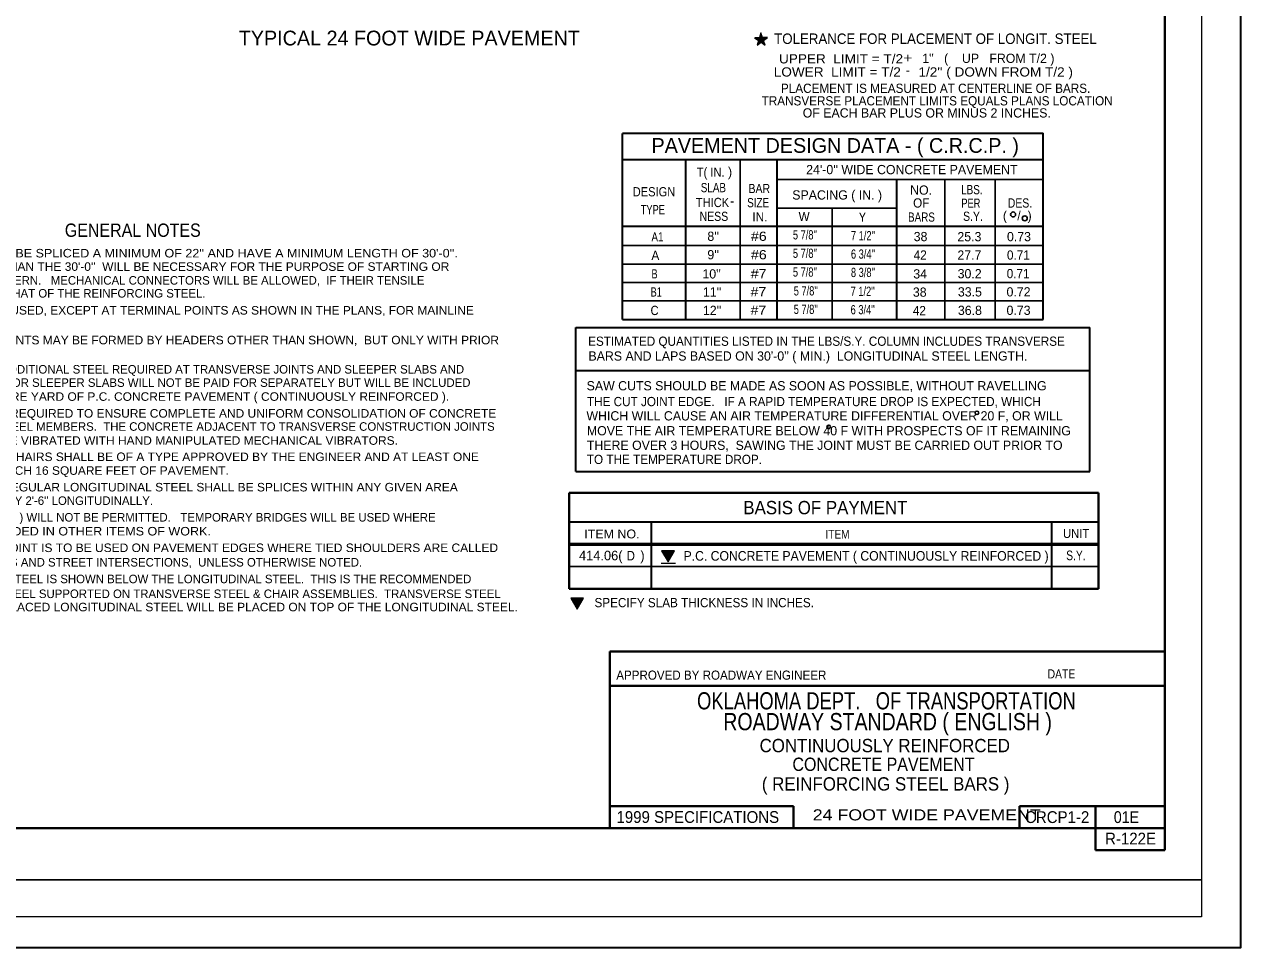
# Model space of a CAD drawing. Extents: x 34107 to 34476, y -21997 to -21727.
# Drawn here: x 34311.6 to 34476.4, y -21997.5 to -21872.4 of the extents above; entities that cross this region are included whole.
import ezdxf

# ---------------------------------------------------------------- set-up
doc = ezdxf.new("R2010")
doc.units = 0
doc.header["$LTSCALE"] = 0.5
doc.layers.add('1', color=7, linetype='Continuous', lineweight=25)

msp = doc.modelspace()

# ---------------------------------------------------------------- hatches: boundary and pattern name
at = {"layer": '1'}
for points in [[(34398.7924, -21945.2321), (34399.6621, -21943.7257), (34397.9228, -21943.7257)], [(34386.4829, -21951.6535), (34387.3526, -21950.1471), (34385.6133, -21950.1471)]]:
    msp.add_hatch(color=256, dxfattribs=at).paths.add_polyline_path(points)

# ---------------------------------------------------------------- linework, layer by layer
at = {"layer": '1', "lineweight": 13}
for p, q in [((34411.3538, -21873.7002), (34411.4105, -21873.7002)), ((34411.3654, -21873.6631), (34411.3979, -21873.6631)), ((34411.3783, -21873.6217), (34411.384, -21873.6217)), ((34410.5409, -21874.2617), (34412.2078, -21874.2617)), ((34410.5875, -21874.2948), (34412.1634, -21874.2948)), ((34410.6402, -21874.3319), (34412.1135, -21874.3319)), ((34410.6867, -21874.3648), (34412.0692, -21874.3648)), ((34410.7333, -21874.3979), (34412.0247, -21874.3979)), ((34410.7799, -21874.4309), (34411.9804, -21874.4309)), ((34410.8267, -21874.464), (34411.9359, -21874.464)), ((34410.87, -21875.2485), (34410.8814, -21875.2485)), ((34410.8733, -21874.497), (34411.8915, -21874.497)), ((34410.8817, -21875.2113), (34410.9313, -21875.2113)), ((34410.8919, -21875.1783), (34410.9757, -21875.1783)), ((34410.9023, -21875.1452), (34411.0201, -21875.1452)), ((34410.9126, -21875.1123), (34411.0645, -21875.1123)), ((34410.9242, -21875.0751), (34411.1145, -21875.0751)), ((34410.9317, -21874.5382), (34411.836, -21874.5382)), ((34410.9358, -21875.0379), (34411.1645, -21875.0379)), ((34410.9487, -21874.9966), (34411.22, -21874.9966)), ((34410.9616, -21874.9553), (34411.2754, -21874.9553)), ((34410.972, -21874.9222), (34411.3198, -21874.9222)), ((34410.9823, -21874.8892), (34411.3643, -21874.8892)), ((34410.99, -21874.5796), (34411.7804, -21874.5796)), ((34410.9926, -21874.8563), (34411.8009, -21874.8563)), ((34411.0028, -21874.8232), (34411.7897, -21874.8232)), ((34411.0133, -21874.7902), (34411.7787, -21874.7902)), ((34411.0248, -21874.753), (34411.766, -21874.753)), ((34411.0352, -21874.7201), (34411.7549, -21874.7201)), ((34411.0425, -21874.6168), (34411.7305, -21874.6168)), ((34411.0456, -21874.687), (34411.7438, -21874.687)), ((34411.0558, -21874.654), (34411.7326, -21874.654)), ((34411.1887, -21874.2287), (34411.589, -21874.2287)), ((34411.199, -21874.1957), (34411.5779, -21874.1957)), ((34411.2106, -21874.1585), (34411.5652, -21874.1585)), ((34411.2222, -21874.1214), (34411.5527, -21874.1214)), ((34411.2352, -21874.08), (34411.5388, -21874.08)), ((34411.248, -21874.0387), (34411.5248, -21874.0387)), ((34411.2583, -21874.0057), (34411.5137, -21874.0057)), ((34411.2687, -21873.9726), (34411.5025, -21873.9726)), ((34411.279, -21873.9397), (34411.4913, -21873.9397)), ((34411.2893, -21873.9066), (34411.4803, -21873.9066)), ((34411.2997, -21873.8736), (34411.4691, -21873.8736)), ((34411.3112, -21873.8364), (34411.4565, -21873.8364)), ((34411.3215, -21873.8035), (34411.4453, -21873.8035)), ((34411.3319, -21873.7704), (34411.4342, -21873.7704)), ((34411.3423, -21873.7374), (34411.4231, -21873.7374)), ((34411.4271, -21874.8892), (34411.812, -21874.8892)), ((34411.4737, -21874.9222), (34411.8232, -21874.9222)), ((34411.5205, -21874.9553), (34411.8343, -21874.9553)), ((34411.5788, -21874.9966), (34411.8483, -21874.9966)), ((34411.6371, -21875.0379), (34411.8622, -21875.0379)), ((34411.6894, -21875.0751), (34411.8748, -21875.0751)), ((34411.7222, -21874.623), (34412.2505, -21874.23)), ((34411.742, -21875.1123), (34411.8872, -21875.1123)), ((34411.7887, -21875.1452), (34411.8985, -21875.1452)), ((34411.8352, -21875.1783), (34411.9097, -21875.1783)), ((34411.8818, -21875.2113), (34411.9208, -21875.2113)), ((34397.8497, -21945.4164), (34399.7968, -21945.4164))]:
    msp.add_line(p, q, dxfattribs=at)
at = {"layer": '1', "lineweight": 35}
for p, q in [((34392.5984, -21912.4057), (34392.5984, -21887.2036)), ((34392.5992, -21887.1823), (34449.6257, -21887.1823)), ((34449.6257, -21912.4057), (34449.6257, -21887.1823)), ((34392.5984, -21890.7472), (34449.6257, -21890.7472)), ((34401.1914, -21912.4057), (34401.1914, -21890.7472)), ((34413.5524, -21912.4057), (34413.5524, -21890.7472)), ((34429.7975, -21912.4057), (34429.7975, -21893.4676)), ((34392.5984, -21899.7642), (34449.6257, -21899.7642)), ((34392.5984, -21912.4057), (34449.6257, -21912.4057)), ((34386.2958, -21913.5099), (34455.9452, -21913.5099)), ((34386.2958, -21933.0076), (34386.2958, -21913.5099)), ((34455.9452, -21933.0076), (34455.9452, -21913.5099)), ((34386.2958, -21919.328), (34455.9452, -21919.328)), ((34386.2958, -21933.0076), (34455.9452, -21933.0076)), ((34457.1043, -21939.8702), (34385.3942, -21939.8702)), ((34396.4863, -21939.9496), (34396.4863, -21948.8702)), ((34450.7514, -21940.0192), (34450.7514, -21948.8702))]:
    msp.add_line(p, q, dxfattribs=at)
at = {"layer": '1'}
for p, q in [((34408.5618, -21912.4057), (34408.5618, -21890.7472)), ((34413.6504, -21893.4676), (34449.6928, -21893.4676)), ((34436.2962, -21912.4057), (34436.2962, -21893.4676)), ((34443.1315, -21912.4057), (34443.1315, -21893.4676)), ((34413.5729, -21897.3183), (34429.8646, -21897.3183)), ((34421.0218, -21912.4057), (34421.0218, -21897.3183)), ((34392.5984, -21902.4081), (34449.6257, -21902.4081)), ((34392.5984, -21904.9057), (34449.6257, -21904.9057)), ((34392.5984, -21907.4057), (34449.6257, -21907.4057)), ((34392.5984, -21909.9057), (34449.6257, -21909.9057)), ((34385.3942, -21942.7702), (34457.1043, -21942.7702)), ((34385.3942, -21942.9702), (34457.1043, -21942.9702)), ((34385.3942, -21945.8702), (34457.1043, -21945.8702))]:
    msp.add_line(p, q, dxfattribs=at)
at = {"layer": '1', "lineweight": 40}
for p, q in [((34385.3942, -21935.8702), (34457.1043, -21935.8702)), ((34385.3942, -21935.8702), (34385.3942, -21948.8702)), ((34457.1043, -21935.8702), (34457.1043, -21948.8702)), ((34457.1043, -21948.8702), (34385.3942, -21948.8702)), ((34390.9003, -21957.398), (34390.9003, -21981.2912)), ((34466.0791, -21957.398), (34390.9003, -21957.398)), ((34390.9003, -21962.0455), (34466.0791, -21962.0455)), ((34390.9003, -21978.3122), (34415.7749, -21978.3122)), ((34415.7749, -21981.2912), (34415.7749, -21978.3122)), ((34446.3987, -21981.2912), (34446.3987, -21978.3122)), ((34446.3987, -21978.3122), (34466.0791, -21978.3122)), ((34456.7262, -21984.27), (34456.7262, -21978.3122)), ((34466.0791, -21984.27), (34466.0791, -21981.2912)), ((34456.7262, -21984.27), (34466.0791, -21984.27))]:
    msp.add_line(p, q, dxfattribs=at)
at = {"layer": '1', "lineweight": 35}
msp.add_lwpolyline([(34106.7014, -21997.4869), (34476.373, -21997.4869), (34476.373, -21727.2399), (34106.7014, -21727.2399)], close=True, dxfattribs=at)
at = {"layer": '1', "lineweight": 13}
for points in [[(34471.0532, -21993.3173), (34111.0533, -21993.3173), (34111.0533, -21763.3175), (34471.0532, -21763.3175)], [(34398.7924, -21945.2321), (34399.6621, -21943.7257), (34397.9228, -21943.7257)], [(34386.4829, -21951.6535), (34387.3526, -21950.1471), (34385.6133, -21950.1471)]]:
    msp.add_lwpolyline(points, close=True, dxfattribs=at)
at = {"layer": '1'}
msp.add_lwpolyline([(34471.0791, -21768.2913), (34126.0792, -21768.2913), (34126.0792, -21988.2912), (34471.0532, -21988.2912)], dxfattribs=at)
at = {"layer": '1', "lineweight": 40}
msp.add_lwpolyline([(34140.6042, -21981.2803), (34140.6182, -21776.2912), (34466.0791, -21776.2913), (34466.0791, -21981.2912), (34140.5294, -21981.2912)], dxfattribs=at)
at = {"layer": '1', "lineweight": 13}
for points in [[(34411.3811, -21873.6128), (34411.1842, -21874.2427), (34410.5258, -21874.2505)], [(34412.2508, -21874.23), (34411.5921, -21874.2378), (34411.3811, -21873.6132)], [(34410.5252, -21874.2505), (34411.0629, -21874.6313), (34410.8663, -21875.2602)], [(34410.8657, -21875.2602), (34411.3949, -21874.8664), (34411.933, -21875.2475), (34411.7222, -21874.623)]]:
    msp.add_lwpolyline(points, dxfattribs=at)
at = {"layer": '1'}
for centre, radius in [((34445.5398, -21898.1914), 0.3353), ((34447.1174, -21898.7131), 0.3353), ((34440.6386, -21925.0552), 0.2454), ((34420.5554, -21926.9632), 0.2454)]:
    msp.add_circle(centre, radius, dxfattribs=at)

# ---------------------------------------------------------------- texts
for s, height, p in [('TYPICAL 24 FOOT WIDE PAVEMENT', 2, (34340.6294, -21875.2996)), ("1''   (    UP   FROM T/2 )", 1.25, (34433.2303, -21877.6655)), ('-', 1.25, (34430.9834, -21879.2823)), ('OF EACH BAR PLUS OR MINUS 2 INCHES.', 1.25, (34417.0342, -21885.0593)), ('PAVEMENT DESIGN DATA - ( C.R.C.P. )', 2, (34396.5496, -21889.8449)), (')', 1.25, (34406.9105, -21893.0427)), ("24'-0'' WIDE CONCRETE PAVEMENT", 1.25, (34417.5056, -21892.7353)), ('SPACING ( IN. )', 1.25, (34415.6196, -21896.1687)), ('NO.', 1.25, (34431.5884, -21895.5115)), ('-', 1.25, (34407.2157, -21896.9816)), ('(   /  )', 1.25, (34444.157, -21898.9797)), ("8''", 1.25, (34404.119, -21901.768)), ('38', 1.25, (34432.0717, -21901.8072)), ('25.3', 1.25, (34437.9926, -21901.8182)), ('0.73', 1.25, (34444.7082, -21901.8157)), ("9''", 1.25, (34404.119, -21904.2657)), ('27.7', 1.25, (34437.9926, -21904.3158)), ('ENDING THE STAGGERED LAP PATTERN.   MECHANICAL CONNECTORS WILL BE ALLOWED,  IF THEIR TENSILE ', 1.155, (34282.8023, -21907.6917)), ("10''", 1.25, (34403.4455, -21906.8623)), ('34', 1.25, (34432.0199, -21906.8602)), ('30.2', 1.25, (34438.0257, -21906.8358)), ('STRENGTH EQUALS OR EXCEEDS THAT OF THE REINFORCING STEEL.', 1.155, (34282.8319, -21909.4452)), ("11''", 1.25, (34403.5166, -21909.3037)), ('38', 1.25, (34431.9607, -21909.3306)), ('33.5', 1.25, (34438.0596, -21909.2978)), ('0.72', 1.25, (34444.651, -21909.2952)), ("12''", 1.25, (34403.5166, -21911.8037)), ('36.8', 1.25, (34438.0596, -21911.7978)), ('0.73', 1.25, (34444.651, -21911.7952)), ("BARS AND LAPS BASED ON 30'-0'' ( MIN.)  LONGITUDINAL STEEL LENGTH.", 1.25, (34388.0058, -21917.9829)), ('COST OF ALL STEEL,  INCLUDING ADDITIONAL STEEL REQUIRED AT TRANSVERSE JOINTS AND SLEEPER SLABS AND', 1.155, (34282.8481, -21919.7377)), ('COST OF ADDITIONAL CONCRETE FOR SLEEPER SLABS WILL NOT BE PAID FOR SEPARATELY BUT WILL BE INCLUDED', 1.155, (34282.8514, -21921.5397)), ('SAW CUTS SHOULD BE MADE AS SOON AS POSSIBLE, WITHOUT RAVELLING ', 1.25, (34387.7585, -21922.0138)), ('AROUND THE CLOSELY SPACED STEEL MEMBERS.  THE CONCRETE ADJACENT TO TRANSVERSE CONSTRUCTION JOINTS ', 1.155, (34282.8743, -21927.4857)), ('WHICH WILL CAUSE AN AIR TEMPERATURE DIFFERENTIAL OVER 20 F, OR WILL ', 1.25, (34387.7324, -21926.0872)), ('MOVE THE AIR TEMPERATURE BELOW 40 F WITH PROSPECTS OF IT REMAINING', 1.25, (34387.7941, -21928.1042)), ('THERE OVER 3 HOURS,  SAWING THE JOINT MUST BE CARRIED OUT PRIOR TO ', 1.25, (34387.7887, -21930.0708)), ("MEASURED 12'-0'' TRANSVERSELY BY 2'-6'' LONGITUDINALLY.", 1.155, (34282.8628, -21937.5259)), ("'LEAVE OUT' SECTIONS ( OMISSIONS ) WILL NOT BE PERMITTED.   TEMPORARY BRIDGES WILL BE USED WHERE", 1.155, (34282.7798, -21939.7782)), ('414.06(     )', 1.3, (34386.7255, -21945.0302)), ('FOR,  AS WELL AS RAMP TERMINALS AND STREET INTERSECTIONS,  UNLESS OTHERWISE NOTED.', 1.155, (34282.7767, -21945.8721)), ('IN ALL DETAILS THE TRANSVERSE STEEL IS SHOWN BELOW THE LONGITUDINAL STEEL.  THIS IS THE RECOMMENDED', 1.155, (34282.8009, -21948.1289)), ('PLACEMENT FOR LONGITUDINAL STEEL SUPPORTED ON TRANSVERSE STEEL & CHAIR ASSEMBLIES.  TRANSVERSE STEEL', 1.155, (34282.8247, -21950.1398))]:
    msp.add_text(s, height=height, dxfattribs=at).set_placement(p)
for s, height, width, p in [('TOLERANCE FOR PLACEMENT OF LONGIT. STEEL', 1.417, 0.95, (34413.1617, -21875.0968)), ('UPPER  LIMIT = T/2', 1.25, 1.1, (34413.8262, -21877.7327)), ('+', 1.25, 1.3, (34430.6478, -21877.6026)), ('LOWER  LIMIT = T/2', 1.25, 1.1, (34413.1152, -21879.5102)), ("1/2'' ( DOWN FROM T/2 )", 1.25, 1.1, (34432.7208, -21879.5102)), ('PLACEMENT IS MEASURED AT CENTERLINE OF BARS.', 1.25, 0.95, (34414.0877, -21881.725)), ('TRANSVERSE PLACEMENT LIMITS EQUALS PLANS LOCATION ', 1.25, 0.95, (34411.4677, -21883.4227)), ('T( IN.', 1.25, 0.9, (34402.6857, -21893.0862)), ('DESIGN', 1.25, 0.9, (34394.0018, -21895.7407)), ('SLAB', 1.25, 0.8, (34403.2238, -21895.1763)), ('BAR', 1.25, 0.85, (34409.6942, -21895.3023)), ('LBS.', 1.25, 0.8, (34438.5068, -21895.4538)), ('THICK', 1.25, 0.9, (34402.5583, -21897.1907)), ('SIZE', 1.25, 0.8, (34409.5098, -21897.2195)), ('OF', 1.25, 0.95, (34431.9922, -21897.254)), ('PER', 1.25, 0.75, (34438.5311, -21897.2908)), ('DES.', 1.25, 0.85, (34444.8131, -21897.2588)), ('TYPE', 1.25, 0.75, (34395.0899, -21898.1607)), ('NESS', 1.25, 0.85, (34403.0693, -21899.0701)), ('IN.', 1.25, 0.95, (34410.2184, -21899.1362)), ('W', 1.25, 0.95, (34416.4774, -21899.0967)), ('Y', 1.25, 0.85, (34424.6504, -21899.186)), ('BARS', 1.25, 0.8, (34431.3042, -21899.1673)), ('S.Y.', 1.25, 0.85, (34438.7602, -21899.0574)), ('GENERAL NOTES', 1.8, 0.9, (34317.0585, -21901.2201)), ('A1', 1.25, 0.8, (34396.5402, -21901.8488)), ('#6', 1.25, 1.15, (34410.0204, -21901.7661)), ("5 7/8''", 1.25, 0.75, (34415.7054, -21901.5712)), ("7 1/2''", 1.25, 0.75, (34423.5695, -21901.6793)), ("ALL LONGITUDINAL BARS SHALL BE SPLICED A MINIMUM OF 22'' AND HAVE A MINIMUM LENGTH OF 30'-0''.", 1.155, 1.1, (34282.8831, -21904.0107)), ('A', 1.25, 0.95, (34396.5402, -21904.3465)), ('#6', 1.25, 1.15, (34410.0204, -21904.2637)), ("5 7/8''", 1.25, 0.75, (34415.7054, -21904.0688)), ("6 3/4''", 1.25, 0.75, (34423.5695, -21904.1769)), ('42', 1.25, 0.95, (34432.0717, -21904.3049)), ('0.71', 1.25, 0.95, (34444.7082, -21904.3133)), ("LONGITUDINAL BARS SHORTER THAN THE 30'-0''  WILL BE NECESSARY FOR THE PURPOSE OF STARTING OR", 1.155, 1.05, (34282.8048, -21905.8291)), ('B', 1.25, 0.75, (34396.5401, -21906.8622)), ('#7', 1.25, 1.15, (34409.9917, -21906.8377)), ("5 7/8''", 1.25, 0.75, (34415.7054, -21906.6151)), ("8 3/8''", 1.25, 0.75, (34423.5684, -21906.6646)), ('0.71', 1.25, 0.95, (34444.6751, -21906.8252)), ('B1', 1.25, 0.75, (34396.4204, -21909.312)), ('#7', 1.25, 1.15, (34409.9677, -21909.2788)), ("5 7/8''", 1.25, 0.75, (34415.8211, -21909.161)), ("7 1/2''", 1.25, 0.75, (34423.5261, -21909.2109)), ('EXPANSION JOINTS WILL NOT BE USED, EXCEPT AT TERMINAL POINTS AS SHOWN IN THE PLANS, FOR MAINLINE', 1.155, 1.05, (34282.8247, -21911.7467)), ('C', 1.25, 0.9, (34396.4204, -21911.812)), ('#7', 1.25, 1.15, (34409.9677, -21911.7788)), ("5 7/8''", 1.25, 0.75, (34415.8211, -21911.661)), ("6 3/4''", 1.25, 0.75, (34423.5261, -21911.7109)), ('42', 1.25, 0.95, (34431.9607, -21911.8306)), ('TRANSVERSE CONSTRUCTION JOINTS MAY BE FORMED BY HEADERS OTHER THAN SHOWN,  BUT ONLY WITH PRIOR', 1.155, 1.05, (34282.8993, -21915.7792)), ('ESTIMATED QUANTITIES LISTED IN THE LBS/S.Y. COLUMN INCLUDES TRANSVERSE', 1.25, 0.95, (34387.962, -21915.9795)), ('IN THE UNIT PRICE BID PER SQUARE YARD OF P.C. CONCRETE PAVEMENT ( CONTINUOUSLY REINFORCED ).', 1.155, 1.05, (34282.8158, -21923.4271)), ('THE CUT JOINT EDGE.   IF A RAPID TEMPERATURE DROP IS EXPECTED, WHICH', 1.25, 0.95, (34387.8023, -21924.1518)), ('VIBRATORY EQUIPMENT WILL BE REQUIRED TO ENSURE COMPLETE AND UNIFORM CONSOLIDATION OF CONCRETE ', 1.155, 1.05, (34282.8864, -21925.7076)), ('AND EXPANSION JOINTS SHALL BE VIBRATED WITH HAND MANIPULATED MECHANICAL VIBRATORS.', 1.155, 1.05, (34282.8975, -21929.3805)), ('WHERE CHAIRS ARE USED,  THE CHAIRS SHALL BE OF A TYPE APPROVED BY THE ENGINEER AND AT LEAST ONE', 1.155, 1.05, (34282.8667, -21931.5865)), ('TO THE TEMPERATURE DROP.', 1.25, 0.95, (34387.7886, -21931.9877)), ('CHAIR WILL BE REQUIRED FOR EACH 16 SQUARE FEET OF PAVEMENT.', 1.155, 1.05, (34282.8748, -21933.4471)), ('NOT OVER 30 PERCENT OF THE REGULAR LONGITUDINAL STEEL SHALL BE SPLICES WITHIN ANY GIVEN AREA', 1.155, 1.05, (34282.8024, -21935.7007)), ('BASIS OF PAYMENT', 1.8, 0.95, (34408.9883, -21938.7891)), ('REQUIRED.    COST TO BE INCLUDED IN OTHER ITEMS OF WORK.', 1.155, 1.1, (34282.7666, -21941.6646)), ('ITEM NO.', 1.2, 1.05, (34387.4429, -21942.0595)), ('ITEM', 1.2, 0.85, (34420.1192, -21942.1006)), ('UNIT', 1.2, 0.95, (34452.301, -21941.9993)), ('LONGITUDINAL CONSTRUCTION JOINT IS TO BE USED ON PAVEMENT EDGES WHERE TIED SHOULDERS ARE CALLED ', 1.155, 1.05, (34282.7694, -21943.9091)), ('D', 1.3, 0.9, (34393.1732, -21945.0527)), ('P.C. CONCRETE PAVEMENT ( CONTINUOUSLY REINFORCED )', 1.3, 0.95, (34400.8953, -21945.0766)), ('S.Y.', 1.3, 0.8, (34452.7352, -21945.0089)), ('PLACED AFTER MECHANICALLY PLACED LONGITUDINAL STEEL WILL BE PLACED ON TOP OF THE LONGITUDINAL STEEL.', 1.155, 1.05, (34282.8253, -21951.9342)), ('SPECIFY SLAB THICKNESS IN INCHES.', 1.25, 0.95, (34388.8236, -21951.3782)), ('APPROVED BY ROADWAY ENGINEER', 1.237, 0.95, (34391.7753, -21961.1982)), ('DATE', 1.237, 0.85, (34450.2142, -21961.0333)), ('OKLAHOMA DEPT.   OF TRANSPORTATION', 2.327, 0.8, (34402.7184, -21965.2185)), ('ROADWAY STANDARD ( ENGLISH )', 2.327, 0.85, (34406.2743, -21968.0371)), ('CONTINUOUSLY REINFORCED', 1.8, 0.95, (34411.1917, -21971.0156)), ('CONCRETE PAVEMENT', 1.8, 0.9, (34415.6442, -21973.5504)), ('( REINFORCING STEEL BARS )', 1.8, 0.95, (34411.4993, -21976.2084)), ('1999 SPECIFICATIONS', 1.6, 0.95, (34391.8087, -21980.5952)), ('24 FOOT WIDE PAVEMENT', 1.5, 1.2, (34418.3938, -21980.249)), ('CRCP1-2', 1.6, 0.95, (34447.1621, -21980.6077)), ('01E', 1.6, 0.9, (34459.1859, -21980.6063)), ('R-122E', 1.6, 0.95, (34458.0034, -21983.5146))]:
    msp.add_text(s, height=height, dxfattribs=dict(at, width=width)).set_placement(p)

doc.saveas('drawing.dxf')
